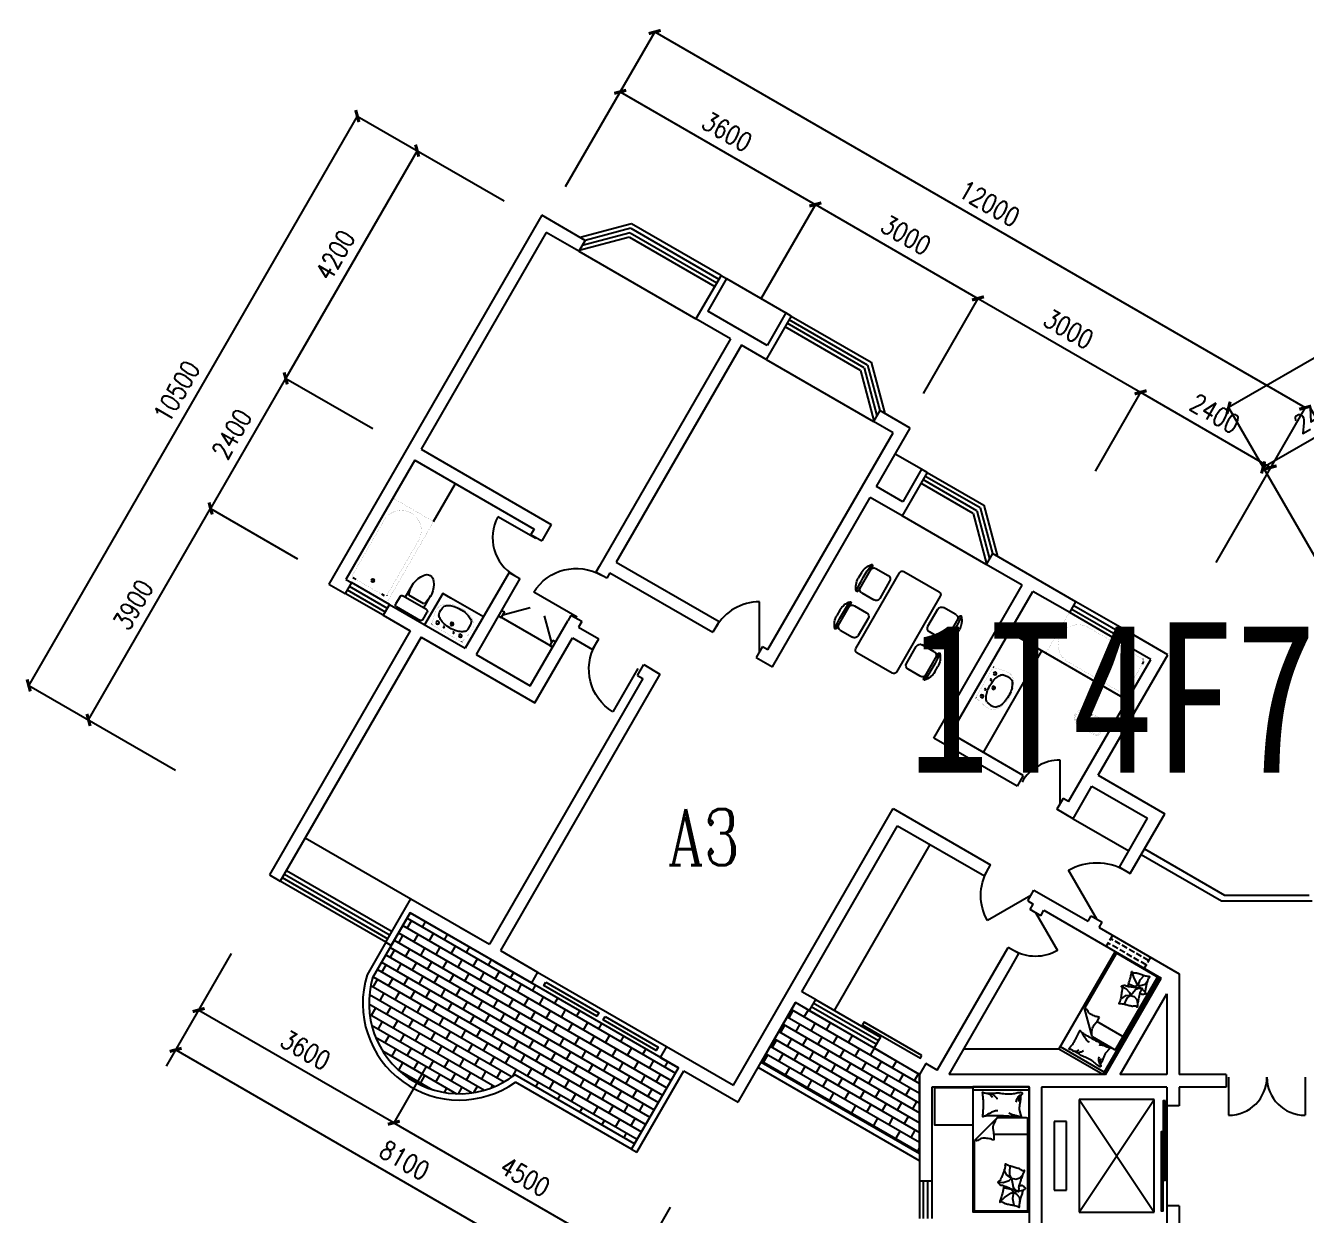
# Model space of a CAD drawing. Header units: millimetres. Extents: x 1129 to 40845, y 569 to 36641.
# Drawn here: x 1129 to 21592, y 17638 to 36641 of the extents above; entities that cross this region are included whole.
import ezdxf
from ezdxf.enums import TextEntityAlignment as Align

# ---------------------------------------------------------------- set-up
doc = ezdxf.new("R2010")
doc.units = ezdxf.units.MM
doc.linetypes.add('DASH', pattern=[0.35, 0.25, -0.1])
for name, color, linetype in [('JJ', 8, 'Continuous'), ('PUB_DIM', 3, 'Continuous'), ('PUB_TEXT', 7, 'Continuous'), ('PUB_WINDW', 7, 'Continuous'), ('STAIR', 2, 'Continuous'), ('TOILET', 7, 'Continuous'), ('WALL', 255, 'Continuous'), ('WINDOW', 2, 'Continuous'), ('WINDOW_TEXT', 7, 'Continuous')]:
    doc.layers.add(name, color=color, linetype=linetype)
doc.styles.add('-宋体', font='SimSun.ttf', dxfattribs={"width": 0.8})
doc.styles.add('_ROMANC', font='ROMANC.shx', dxfattribs={"width": 0.75})
doc.styles.add('DIM_FONT', font='SIMPLEX', dxfattribs={"width": 0.8})
doc.styles.add('SIMPLEX', font='SIMPLEX.SHX')
doc.styles.get("Standard").update_dxf_attribs({"font": 'arial.ttf'})
doc.dimstyles.new('AXIS', dxfattribs={"dimtxt": 300, "dimasz": 1, "dimexe": 250, "dimexo": 300, "dimgap": 0.09, "dimtad": 1, "dimdec": 0, "dimzin": 0, "dimdsep": 46, "dimtxsty": 'DIM_FONT', "dimblk": '_DIMX', "dimcen": 0.09, "dimse1": 1, "dimse2": 1, "dimclrt": 7, "dimadec": 0, "dimazin": 0, "dimtfac": 1, "dimtdec": 0, "dimtix": 1, "dimtmove": 2, "dimatfit": 3, "dimldrblk": '_DIMX', "dimfxl": 1, "dimtolj": 1, "dimtzin": 0, "dimarcsym": 0})

# ---------------------------------------------------------------- blocks, each defined once
blk = doc.blocks.new('_DBLK')
blk.add_line((-0.5, 0), (0, -0.866))
blk.add_arc((-0.5, 0), 1, 300, 0)
at = {"style": 'SIMPLEX', "flags": 9}
blk.add_attdef('A', text='', height=1, dxfattribs=at).set_placement((0, 1.5), align=Align.MIDDLE)
blk = doc.blocks.new('M_C55HKH')
for p, q in [((0, -52), (900, -52)), ((26, -509), (26, -1968)), ((503, -489), (46, -489)), ((503, -489), (872, -858)), ((46, -761), (564, -761)), ((872, -1968), (872, -858)), ((146, -1456), (100, -1409)), ((278, -1459), (305, -1407)), ((278, -1459), (357, -1410)), ((299, -1273), (295, -1270)), ((307, -1352), (299, -1273)), ((305, -1407), (307, -1352)), ((357, -1410), (393, -1337)), ((393, -1337), (392, -1318)), ((211, -1478), (146, -1456)), ((278, -1459), (211, -1478)), ((251, -1606), (219, -1643)), ((278, -1459), (251, -1606)), ((317, -1498), (278, -1459)), ((286, -1639), (333, -1628)), ((412, -1527), (317, -1498)), ((333, -1628), (405, -1618)), ((495, -1523), (412, -1527)), ((163, -1664), (89, -1649)), ((154, -1766), (147, -1841)), ((196, -1718), (154, -1766)), ((249, -1682), (175, -1667)), ((249, -1682), (196, -1718)), ((219, -1643), (211, -1652)), ((266, -1787), (243, -1892)), ((249, -1682), (286, -1639)), ((249, -1682), (266, -1787)), ((292, -1700), (249, -1682)), ((391, -1769), (292, -1700)), ((469, -1839), (391, -1769)), ((46, -1988), (852, -1988))]:
    blk.add_line(p, q)
blk.add_lwpolyline([(0, -2000), (0, 0), (900, 0), (900, -2000)], close=True)
for points in [[(135, -134, -0.263368), (107, -115, -0.494818), (116, -96, -0.049225), (134, -94, -0.036831), (158, -96, -0.031893), (196, -104, 0.035782), (230, -111, 0.032941), (319, -117, 0.026564), (430, -111, 0.017905), (468, -106, -0.033397), (488, -104, -0.03204), (525, -104, 0.018442), (590, -107, 0.010837), (654, -107, 0.014624), (702, -104, 0.111249), (725, -96, -0.153708), (742, -92, -0.076444), (749, -94, -0.215512), (751, -96, -0.585858), (748, -99, 0.363489), (744, -102, 0.191716), (743, -113, -0.129675), (745, -130, -0.01735), (742, -147, 0.019326), (740, -162, 0.018818), (733, -230, 0.021828), (732, -289, 0.006204), (734, -323, 0.001963), (740, -430, 0.028341), (744, -466, -0.117014), (744, -475, -0.36606), (742, -476, -0.03973), (728, -473, -0.048309), (715, -468, 0.062981), (704, -464, 0.04058), (681, -461, 0.014345), (614, -458, 0.005484), (488, -459, 0.007153), (392, -462, 0.008762), (350, -465, -0.008153), (304, -468, -0.06251), (247, -463, 0.078669), (201, -461, 0.047825), (179, -466, -0.034494), (148, -473, -0.023571), (123, -476, -0.510228), (122, -475), (129, -445), (150, -363, 0.073041), (152, -343, 0.023305), (146, -282, 0.018299), (142, -259, -0.01097), (135, -221, -0.042281), (132, -187, -0.027201), (135, -133)], [(133, -150, -0.05369), (148, -163, -0.070312), (156, -175, -0.015448), (159, -183, -0.013244), (163, -194, -0.082127), (166, -212, -0.064164), (163, -235)], [(135, -134, -0.077379), (170, -159, -0.077379), (195, -194, -0.047525), (205, -218, -0.047525), (210, -244)], [(609, -107, 0.027842), (585, -118, 0.048685), (573, -126, 0.023666), (545, -150, 0.031223), (526, -171, 0.046801), (521, -179, 0.023191), (513, -196)], [(691, -102, 0.088153), (656, -105, 0.088153), (625, -120, 0.077547), (604, -142, 0.077547), (590, -169)], [(695, -462, 0.016108), (656, -436, 0.024599), (629, -421, 0.009477), (580, -397, 0.015937), (550, -385, 0.072521), (534, -381, 0.033339), (498, -381)], [(225, -460, 0.009729), (253, -451, 0.009729), (280, -441, 0.007971), (301, -432, 0.007971), (323, -423)], [(503, -489, -0.085272), (566, -599, -0.124044), (575, -686), (562, -782), (563, -854)], [(563, -854, -0.027362), (602, -838, -0.040834), (629, -830, -0.038441), (717, -821, -0.076528), (761, -826, -0.103649), (788, -840, 0.093398), (818, -857, 0.072727), (841, -861, 0.052315), (872, -858)], [(400, -1581, 0.025626), (402, -1591, 0.0108), (426, -1697, 0.00456), (445, -1769, 0.01125), (454, -1797, 0.069394), (462, -1813, -0.079756), (468, -1827, -0.106399), (469, -1839, -0.328642), (466, -1842, -0.299547), (461, -1840, 0.189917), (454, -1835, 0.033518), (446, -1833, 0.075627), (442, -1833, 0.053489), (436, -1835, 0.017838), (418, -1843, 0.038394), (397, -1855, -0.059529), (384, -1862, -0.035943), (362, -1869, -0.011245), (291, -1884, -0.006203), (259, -1889, 0.010783), (241, -1893, 0.019485), (230, -1895, 0.005062), (188, -1908, 0.101392), (167, -1919, -0.223768), (156, -1922, -0.25558), (153, -1920, -0.081563), (150, -1907, -0.071805), (151, -1893, 0.069985), (152, -1879, 0.03546), (145, -1831, 0.029432), (130, -1774, 0.001554), (121, -1746, -0.00152), (112, -1718, -0.004735), (102, -1689, 0.00382), (91, -1653, 0.296001), (66, -1634, -0.649774), (61, -1616, -0.02319), (65, -1613, 0.0288), (68, -1610, 0.005727), (73, -1605, -0.004358), (80, -1599, -0.027528), (94, -1586, -0.046214), (104, -1580, -0.194121), (117, -1579, 0.133719), (137, -1580, 0.005779), (155, -1575, 0.008882)]]:
    blk.add_lwpolyline(points, format="xyb")
blk.add_lwpolyline([(345, -1251, 0.101392), (366, -1238, -0.223768), (377, -1234, -0.25558), (380, -1236, -0.081563), (384, -1249, -0.071805), (384, -1263, 0.069985), (384, -1277, 0.03546), (394, -1324, 0.029432), (414, -1380, 0.001554), (425, -1407, -0.00152), (437, -1434, -0.004735), (448, -1462, 0.00382), (462, -1497, 0.296001), (488, -1515, -0.649774), (495, -1532, -0.02319), (491, -1536, 0.0288), (488, -1539, 0.005727), (484, -1544, -0.004358), (478, -1551, -0.027528), (464, -1564, -0.046214), (455, -1571, -0.194121), (442, -1573, 0.133719), (422, -1574, 0.011505), (387, -1586, 0.008882), (343, -1604, 0.012426), (286, -1629, -0.033612), (264, -1637), (218, -1652), (182, -1663, 0.224341), (170, -1674, -0.722772), (163, -1673, -0.103513), (163, -1670, 0.053465), (163, -1664, 0.030109), (161, -1646, -0.031436), (159, -1628, -0.05324), (160, -1616, 0.05518), (161, -1604, 0.056271), (157, -1583, 0.0108), (124, -1480, 0.00456), (100, -1409, 0.01125), (89, -1381, 0.069394), (80, -1366, -0.079756), (73, -1353, -0.106399), (71, -1341, -0.328642), (74, -1338, -0.299547), (79, -1340, 0.189917), (86, -1344, 0.033518), (94, -1345, 0.075627), (98, -1345, 0.053489), (104, -1343, 0.017838), (122, -1333, 0.038394), (141, -1319, -0.059529), (154, -1311, -0.035943), (175, -1303, -0.011245), (245, -1283, -0.006203), (276, -1275, 0.010783), (295, -1270, 0.019485), (305, -1266, 0.005062)], format="xyb", close=True)
for centre, start, end in [((46, -509), 90, 180), ((46, -741), 180, 270), ((46, -1968), 180, 270), ((852, -1968), 270, 0)]:
    blk.add_arc(centre, 20, start, end)
at = {"style": 'DIM_FONT', "width": 0.8, "flags": 9}
for tag in ['XSIZE', 'YSIZE']:
    blk.add_attdef(tag, (0, 0), '', height=0.5, dxfattribs=at)
blk = doc.blocks.new('_GCBLK')
at = {"linetype": 'DASH'}
for p, q in [((-0.5, -0.5), (-0.5, 0.5)), ((0.5, -0.5), (0.5, 0.5)), ((-0.5, 0.2), (0.5, 0.2)), ((-0.5, -0.2), (0.5, -0.2))]:
    blk.add_line(p, q, dxfattribs=at)
at = {"style": 'SIMPLEX', "flags": 9}
blk.add_attdef('A', text='', height=1, dxfattribs=at).set_placement((0, 1.5), align=Align.MIDDLE)
blk = doc.blocks.new('_DIMX')
at = {"const_width": 50}
blk.add_lwpolyline([(-70, -70), (70, 70)], dxfattribs=at)
blk = doc.blocks.new('*D46')
at = {"color": 0, "linetype": 'ByBlock', "transparency": 16777216}
blk.add_line((1478432, 457318), (1482328, 455069), dxfattribs=at)
at = {"layer": 'DEFPOINTS', "color": 0, "linetype": 'ByBlock', "transparency": 16777216}
for p in [(1478432, 457318), (1482329, 455068), (1482329, 455068)]:
    blk.add_point(p, dxfattribs=at)
at = {"color": 0, "linetype": 'ByBlock', "transparency": 16777216}
for p, rotation in [((1478432, 457318), 149.999999999992), ((1482329, 455068), 329.9999999999919)]:
    blk.add_blockref('_DIMX', p, dxfattribs=dict(at, rotation=rotation))
at = {"color": 7, "linetype": 'ByBlock', "transparency": 16777216, "insert": (1480530, 456453), "char_height": 300, "attachment_point": 5, "rotation": 330, "style": 'DIM_FONT'}
blk.add_mtext('\\A1;4500', dxfattribs=at)
blk = doc.blocks.new('*D27')
at = {"color": 0, "linetype": 'ByBlock', "transparency": 16777216}
blk.add_line((1474947, 458482), (1481960, 454433), dxfattribs=at)
at = {"layer": 'DEFPOINTS', "color": 0, "linetype": 'ByBlock', "transparency": 16777216}
for p in [(1474947, 458482), (1481961, 454432), (1481961, 454432)]:
    blk.add_point(p, dxfattribs=at)
at = {"color": 0, "linetype": 'ByBlock', "transparency": 16777216}
for p, rotation in [((1474947, 458482), 149.9999999999965), ((1481961, 454432), 329.9999999999965)]:
    blk.add_blockref('_DIMX', p, dxfattribs=dict(at, rotation=rotation))
at = {"color": 7, "linetype": 'ByBlock', "transparency": 16777216, "insert": (1478604, 456717), "char_height": 300, "attachment_point": 5, "rotation": 330, "style": 'DIM_FONT'}
blk.add_mtext('\\A1;8100', dxfattribs=at)
blk = doc.blocks.new('*D26')
at = {"color": 0, "linetype": 'ByBlock', "transparency": 16777216}
blk.add_line((1475315, 459118), (1478431, 457319), dxfattribs=at)
at = {"layer": 'DEFPOINTS', "color": 0, "linetype": 'ByBlock', "transparency": 16777216}
for p in [(1475314, 459118), (1478432, 457318), (1478432, 457318)]:
    blk.add_point(p, dxfattribs=at)
at = {"color": 0, "linetype": 'ByBlock', "transparency": 16777216}
for p, rotation in [((1475314, 459118), 150.0000000000038), ((1478432, 457318), 330.0000000000038)]:
    blk.add_blockref('_DIMX', p, dxfattribs=dict(at, rotation=rotation))
at = {"color": 7, "linetype": 'ByBlock', "transparency": 16777216, "insert": (1477023, 458478), "char_height": 300, "attachment_point": 5, "rotation": 330, "style": 'DIM_FONT'}
blk.add_mtext('\\A1;3600', dxfattribs=at)
blk = doc.blocks.new('_LIFTD')
for points in [[(-0.548, -0.602), (-0.548, -0.774), (0.241, -0.774), (0.241, -0.602), (-0.548, -0.602)], [(-0.241, -0.784), (-0.241, -0.955), (0.548, -0.955), (0.548, -0.784), (-0.241, -0.784)]]:
    blk.add_lwpolyline(points)
blk = doc.blocks.new('_WBLK')
for p, q in [((-0.5, 0.5), (0.5, 0.5)), ((0.5, 0.167), (-0.5, 0.167)), ((0.5, -0.167), (-0.5, -0.167)), ((-0.5, -0.5), (0.5, -0.5))]:
    blk.add_line(p, q)
at = {"style": 'SIMPLEX', "flags": 9}
blk.add_attdef('A', text='', height=1, dxfattribs=at).set_placement((0, 1.5), align=Align.MIDDLE)
blk = doc.blocks.new('_DBLK1')
for p, q in [((-0.47, 0), (-0.47, -0.47)), ((0.47, 0), (0.47, -0.47))]:
    blk.add_line(p, q)
for centre, start, end in [((-0.47, 0), 270, 0), ((0.47, 0), 180, 270)]:
    blk.add_arc(centre, 0.47, start, end)
at = {"layer": 'WINDOW_TEXT', "style": 'SIMPLEX', "flags": 9}
blk.add_attdef('A', text='', height=1, dxfattribs=at).set_placement((0, 1.5), align=Align.MIDDLE)
blk = doc.blocks.new('*D17')
at = {"color": 0, "linetype": 'ByBlock', "transparency": 16777216}
blk.add_line((1502161, 474739), (1491770, 468740), dxfattribs=at)
at = {"layer": 'DEFPOINTS', "color": 0, "linetype": 'ByBlock', "transparency": 16777216}
for p in [(1502161, 474739), (1491769, 468739), (1491769, 468739)]:
    blk.add_point(p, dxfattribs=at)
at = {"color": 0, "linetype": 'ByBlock', "transparency": 16777216}
for p, rotation in [((1502161, 474739), 30.00000000000109), ((1491769, 468739), 210.0000000000011)]:
    blk.add_blockref('_DIMX', p, dxfattribs=dict(at, rotation=rotation))
at = {"color": 7, "linetype": 'ByBlock', "transparency": 16777216, "insert": (1496815, 471999), "char_height": 300, "attachment_point": 5, "rotation": 30, "style": 'DIM_FONT'}
blk.add_mtext('\\A1;12000', dxfattribs=at)
blk = doc.blocks.new('*D22')
at = {"color": 0, "linetype": 'ByBlock', "transparency": 16777216}
blk.add_line((1478804, 472843), (1476705, 469208), dxfattribs=at)
at = {"layer": 'DEFPOINTS', "color": 0, "linetype": 'ByBlock', "transparency": 16777216}
for p in [(1478805, 472844), (1476705, 469207), (1476705, 469207)]:
    blk.add_point(p, dxfattribs=at)
at = {"color": 0, "linetype": 'ByBlock', "transparency": 16777216}
for p, rotation in [((1478805, 472844), 60.00000000000107), ((1476705, 469207), 240.0000000000011)]:
    blk.add_blockref('_DIMX', p, dxfattribs=dict(at, rotation=rotation))
at = {"color": 7, "linetype": 'ByBlock', "transparency": 16777216, "insert": (1477495, 471176), "char_height": 300, "attachment_point": 5, "rotation": 60, "style": 'DIM_FONT'}
blk.add_mtext('\\A1;4200', dxfattribs=at)
blk = doc.blocks.new('*D21')
at = {"color": 0, "linetype": 'ByBlock', "transparency": 16777216}
blk.add_line((1477848, 473395), (1472599, 464304), dxfattribs=at)
at = {"layer": 'DEFPOINTS', "color": 0, "linetype": 'ByBlock', "transparency": 16777216}
for p in [(1477849, 473396), (1472599, 464303), (1472599, 464303)]:
    blk.add_point(p, dxfattribs=at)
at = {"color": 0, "linetype": 'ByBlock', "transparency": 16777216}
for p, rotation in [((1477849, 473396), 59.99999999999931), ((1472599, 464303), 239.9999999999993)]:
    blk.add_blockref('_DIMX', p, dxfattribs=dict(at, rotation=rotation))
at = {"color": 7, "linetype": 'ByBlock', "transparency": 16777216, "insert": (1474964, 468999), "char_height": 300, "attachment_point": 5, "rotation": 60, "style": 'DIM_FONT'}
blk.add_mtext('\\A1;10500', dxfattribs=at)
blk = doc.blocks.new('*D20')
at = {"color": 0, "linetype": 'ByBlock', "transparency": 16777216}
blk.add_line((1482601, 474739), (1492992, 468740), dxfattribs=at)
at = {"layer": 'DEFPOINTS', "color": 0, "linetype": 'ByBlock', "transparency": 16777216}
for p in [(1482601, 474739), (1492993, 468739), (1492993, 468739)]:
    blk.add_point(p, dxfattribs=at)
at = {"color": 0, "linetype": 'ByBlock', "transparency": 16777216}
for p, rotation in [((1482601, 474739), 149.9999999999989), ((1492993, 468739), 329.9999999999989)]:
    blk.add_blockref('_DIMX', p, dxfattribs=dict(at, rotation=rotation))
at = {"color": 7, "linetype": 'ByBlock', "transparency": 16777216, "insert": (1487947, 471999), "char_height": 300, "attachment_point": 5, "rotation": 330, "style": 'DIM_FONT'}
blk.add_mtext('\\A1;12000', dxfattribs=at)
blk = doc.blocks.new('*D19')
at = {"color": 0, "linetype": 'ByBlock', "transparency": 16777216}
blk.add_line((1487766, 470483), (1490362, 468985), dxfattribs=at)
at = {"layer": 'DEFPOINTS', "color": 0, "linetype": 'ByBlock', "transparency": 16777216}
for p in [(1487765, 470484), (1490363, 468984), (1490363, 468984)]:
    blk.add_point(p, dxfattribs=at)
at = {"color": 0, "linetype": 'ByBlock', "transparency": 16777216}
for p, rotation in [((1487765, 470484), 150.0000000000068), ((1490363, 468984), 330.0000000000068)]:
    blk.add_blockref('_DIMX', p, dxfattribs=dict(at, rotation=rotation))
at = {"color": 7, "linetype": 'ByBlock', "transparency": 16777216, "insert": (1489214, 469994), "char_height": 300, "attachment_point": 5, "rotation": 330, "style": 'DIM_FONT'}
blk.add_mtext('\\A1;3000', dxfattribs=at)
blk = doc.blocks.new('*D18')
at = {"color": 0, "linetype": 'ByBlock', "transparency": 16777216}
blk.add_line((1476704, 469206), (1475505, 467129), dxfattribs=at)
at = {"layer": 'DEFPOINTS', "color": 0, "linetype": 'ByBlock', "transparency": 16777216}
for p in [(1476705, 469207), (1475505, 467129), (1475505, 467129)]:
    blk.add_point(p, dxfattribs=at)
at = {"color": 0, "linetype": 'ByBlock', "transparency": 16777216}
for p, rotation in [((1476705, 469207), 59.99999999999875), ((1475505, 467129), 239.9999999999987)]:
    blk.add_blockref('_DIMX', p, dxfattribs=dict(at, rotation=rotation))
at = {"color": 7, "linetype": 'ByBlock', "transparency": 16777216, "insert": (1475845, 468318), "char_height": 300, "attachment_point": 5, "rotation": 60, "style": 'DIM_FONT'}
blk.add_mtext('\\A1;2400', dxfattribs=at)
blk = doc.blocks.new('M_E4')
for p, q in [((670, -80), (670, -137)), ((670, -86), (670, -97)), ((670, -663), (670, -614))]:
    blk.add_line(p, q)
at = {"const_width": 1.5}
for points in [[(-750, -750), (-750, 0)], [(-750, 0), (750, 0)], [(750, 0), (750, -750)], [(608, -56), (640, -56)], [(670, -90), (670, -656)], [(750, -750), (-750, -750)], [(670, -663), (670, -655)]]:
    blk.add_lwpolyline(points, dxfattribs=at)
for points in [[(-399, -56, 0.930688), (-388, -693, 0.930688)], [(670, -86, 0.414214), (640, -56, 0.414214)], [(670, -90, 0.041784), (670, -85, 0.412615)], [(640, -693, 0.414214), (670, -663, 0.414214)]]:
    blk.add_lwpolyline(points, format="xyb", dxfattribs=at)
at = {"const_width": 1.5, "flags": 128}
for points in [[(-399, -56), (608, -56)], [(-399, -694), (645, -692)]]:
    blk.add_lwpolyline(points, dxfattribs=at)
for radius in [25, 23]:
    blk.add_circle((550, -381), radius)
blk.add_arc((640, -663), 30, 270, 280.176)
at = {"width": 0.8, "flags": 9}
for tag in ['XSIZE', 'YSIZE']:
    blk.add_attdef(tag, (0, 0), '', height=0.5, dxfattribs=at)
blk = doc.blocks.new('M_E11')
for p, q in [((-280, -10), (-280, 0)), ((280, 0), (280, -10)), ((-251, -189), (-251, -186)), ((-248, -183), (-250, -185))]:
    blk.add_line(p, q)
at = {"const_width": 1.5}
for points in [[(-280, 0), (280, 0)], [(-326, -200), (-280, -5)], [(326, -204), (280, -5)]]:
    blk.add_lwpolyline(points, dxfattribs=at)
for points in [[(-326, -200, 0.008223), (-326, -204, 0.149285)], [(-326, -266, 0.149285), (-304, -337, 0.107079), (-231, -408, 0.075625), (-131, -450, 0.062436), (-1, -467, 0.062436), (130, -452, 0.075625), (230, -410, 0.107079), (304, -339, 0.149285), (326, -268, 0.005205), (326, -266, 0.086596)]]:
    blk.add_lwpolyline(points, format="xyb", dxfattribs=at)
at = {"const_width": 1.5, "flags": 128}
for points in [[(-326, -204), (-326, -268)], [(326, -204), (326, -268)]]:
    blk.add_lwpolyline(points, dxfattribs=at)
at = {"flags": 128}
for points in [[(-253, -188, 0.172546), (-250, -358, 0.726395)], [(253, -188, -0.172546), (250, -358, -0.726395)]]:
    blk.add_lwpolyline(points, format="xyb", dxfattribs=at)
for points in [[(253, -188, 0.098208), (193, -141, 0.066287), (110, -111, 0.052428), (0, -100, 0.052428), (-110, -111, 0.066287), (-193, -141, 0.093876), (-251, -186, 0.171377)], [(-250, -358, 0.091341), (-193, -401, 0.066287), (-110, -431, 0.052428), (0, -442, 0.052428), (110, -431, 0.066287), (193, -401, 0.091756), (250, -358, 0.171377)]]:
    blk.add_lwpolyline(points, format="xyb")
for centre, radius in [((-210, -75), 24), ((-210, -75), 24), ((-210, -75), 24), ((-90, -65), 10), ((0, -170), 25), ((0, -170), 15), ((90, -65), 10), ((210, -75), 24)]:
    blk.add_circle(centre, radius)
blk.add_arc((-250, -186), 1, 131.3224, 180)
at = {"width": 0.8, "flags": 9}
for tag in ['XSIZE', 'YSIZE']:
    blk.add_attdef(tag, (0, 0), '', height=0.5, dxfattribs=at)
blk = doc.blocks.new('M_E24TTP')
at = {"layer": 'TOILET', "color": 7}
for p, q in [((-170, 200), (-170, 430)), ((170, 200), (170, 430)), ((-140, 260), (140, 260)), ((-250, 30), (-250, 170)), ((-220, 200), (220, 200)), ((220, 0), (-220, 0)), ((250, 170), (250, 30))]:
    blk.add_line(p, q, dxfattribs=at)
for centre, radius, start, end in [((227, 413), 398, 143.3619, 202.5495), ((0, 590), 110, 33.4509, 146.5491), ((-227, 413), 398, 337.4505, 36.6381), ((-220, 170), 30, 90, 180), ((-220, 30), 30, 180, 270), ((220, 170), 30, 0, 90), ((220, 30), 30, 270, 0)]:
    blk.add_arc(centre, radius, start, end, dxfattribs=at)
at = {"style": 'DIM_FONT', "width": 0.8, "flags": 9}
for tag in ['XSIZE', 'YSIZE']:
    blk.add_attdef(tag, (0, 0), '', height=0.5, dxfattribs=at)
blk = doc.blocks.new('*D28')
at = {"color": 0, "linetype": 'ByBlock', "transparency": 16777216}
blk.add_line((1473555, 463752), (1475504, 467128), dxfattribs=at)
at = {"layer": 'DEFPOINTS', "color": 0, "linetype": 'ByBlock', "transparency": 16777216}
for p in [(1475505, 467129), (1475505, 467129), (1473555, 463751)]:
    blk.add_point(p, dxfattribs=at)
at = {"color": 0, "linetype": 'ByBlock', "transparency": 16777216}
for p, rotation in [((1475505, 467129), 60.00000000000679), ((1473555, 463751), 240.0000000000068)]:
    blk.add_blockref('_DIMX', p, dxfattribs=dict(at, rotation=rotation))
at = {"color": 7, "linetype": 'ByBlock', "transparency": 16777216, "insert": (1474270, 465590), "char_height": 300, "attachment_point": 5, "rotation": 60, "style": 'DIM_FONT'}
blk.add_mtext('\\A1;3900', dxfattribs=at)
blk = doc.blocks.new('M_C25MYD')
for p, q in [((-569, 821), (-109, 821)), ((-389, 921), (-290, 921)), ((117, 821), (577, 821)), ((298, 921), (397, 921)), ((-564, 754), (-564, 529)), ((-114, 754), (-114, 529)), ((122, 754), (122, 529)), ((572, 754), (572, 529)), ((-497, 461), (-182, 461)), ((190, 461), (505, 461)), ((-746, 342), (-746, -308)), ((704, 392), (-696, 392)), ((754, -308), (754, 342)), ((-696, -358), (704, -358)), ((-564, -720), (-564, -495)), ((-182, -427), (-497, -427)), ((-114, -720), (-114, -495)), ((122, -720), (122, -495)), ((505, -427), (190, -427)), ((572, -720), (572, -495)), ((-109, -787), (-569, -787)), ((577, -787), (117, -787)), ((-290, -887), (-389, -887)), ((397, -887), (298, -887))]:
    blk.add_line(p, q)
for centre, radius, start, end in [((-579, 837), 10, 130.7265, 202.67), ((-569, 841), 20, 202.67, 270), ((-379, 606), 316, 91.7651, 130.7265), ((-339, -1857), 2713, 84.8023, 95.1977), ((-497, 754), 67.5, 90, 180), ((-300, 606), 316, 49.2735, 88.2349), ((-182, 754), 67.5, 0, 90), ((-109, 841), 20, 270, 337.33), ((-100, 837), 10, 337.33, 49.2735), ((108, 837), 10, 130.7265, 202.67), ((117, 841), 20, 202.67, 270), ((307, 606), 316, 91.7651, 130.7265), ((347, -1857), 2713, 84.8023, 95.1977), ((190, 754), 67.5, 90, 180), ((387, 606), 316, 49.2735, 88.2349), ((505, 754), 67.5, 0, 90), ((577, 841), 20, 270, 337.33), ((587, 837), 10, 337.33, 49.2735), ((-497, 529), 67.5, 180, 270), ((-182, 529), 67.5, 270, 0), ((190, 529), 67.5, 180, 270), ((505, 529), 67.5, 270, 0), ((-696, 342), 50, 90, 180), ((704, 342), 50, 0, 90), ((-696, -308), 50, 180, 270), ((704, -308), 50, 270, 0), ((-497, -495), 67.5, 90, 180), ((-182, -495), 67.5, 0, 90), ((190, -495), 67.5, 90, 180), ((505, -495), 67.5, 0, 90), ((-579, -803), 10, 157.33, 229.2735), ((-569, -807), 20, 90, 157.33), ((-379, -572), 316, 229.2735, 268.2349), ((-339, 1890), 2713, 264.8023, 275.1977), ((-497, -720), 67.5, 180, 270), ((-300, -572), 316, 271.7651, 310.7265), ((-182, -720), 67.5, 270, 0), ((-109, -807), 20, 22.67, 90), ((-100, -803), 10, 310.7265, 22.67), ((108, -803), 10, 157.33, 229.2735), ((117, -807), 20, 90, 157.33), ((307, -572), 316, 229.2735, 268.2349), ((347, 1890), 2713, 264.8023, 275.1977), ((190, -720), 67.5, 180, 270), ((387, -572), 316, 271.7651, 310.7265), ((505, -720), 67.5, 270, 0), ((577, -807), 20, 22.67, 90), ((587, -803), 10, 310.7265, 22.67)]:
    blk.add_arc(centre, radius, start, end)
at = {"width": 0.8, "flags": 9}
for tag in ['XSIZE', 'YSIZE']:
    blk.add_attdef(tag, (0, 0), '', height=0.5, dxfattribs=at)
blk = doc.blocks.new('M_A7VJZ')
for p, q in [((-0.5, 0), (-0.146, -0.354)), ((0.5, 0), (0.146, -0.354))]:
    blk.add_line(p, q)
blk = doc.blocks.new('M_E2')
blk.add_line((-306, -118), (-266, -118))
at = {"const_width": 1.5}
for points in [[(-366, 138, 0.97895), (-366, -138, 0.97895)], [(-366, 118, 0.97895), (-366, -118, 0.97895)], [(-306, 118, 0.414214), (-316, 108, 0.414214)], [(0, 88, 0.462192), (-59, 137, 0.462192)], [(-20, 88, 0.414214), (-50, 118, 0.414214)], [(-316, -108, 0.414214), (-306, -118, 0.414214)], [(-59, -137, 0.462192), (0, -88, 0.462192)], [(-50, -118, 0.414214), (-20, -88, 0.414214)]]:
    blk.add_lwpolyline(points, format="xyb", dxfattribs=at)
for points in [[(-366, 137), (-59, 137)], [(-316, 118), (-366, 118)], [(-340, 118), (-266, 118)], [(-316, 108), (-316, -108)], [(-50, 118), (-267, 118)], [(-20, -88), (-20, 88)], [(0, 88), (0, -88)], [(-381, -137), (-59, -137)], [(-316, -118), (-366, -118)], [(-340, -118), (-266, -118)], [(-266, -118), (-50, -118)]]:
    blk.add_lwpolyline(points, dxfattribs=at)
at = {"width": 0.8, "flags": 9}
for tag in ['XSIZE', 'YSIZE']:
    blk.add_attdef(tag, (0, 0), '', height=0.5, dxfattribs=at)
blk = doc.blocks.new('M_A2ZXL')
blk.add_line((-0.472, 0), (-0.472, -1))
blk.add_arc((-0.5, 0), 1, 271.6231, 0)
blk = doc.blocks.new('*D51')
at = {"color": 0, "linetype": 'ByBlock', "transparency": 16777216}
blk.add_line((1490363, 468984), (1492440, 467784), dxfattribs=at)
at = {"layer": 'DEFPOINTS', "color": 0, "linetype": 'ByBlock', "transparency": 16777216}
for p in [(1490363, 468984), (1492441, 467784), (1492441, 467784)]:
    blk.add_point(p, dxfattribs=at)
at = {"color": 0, "linetype": 'ByBlock', "transparency": 16777216}
for p, rotation in [((1490363, 468984), 149.9999999999968), ((1492441, 467784), 329.9999999999968)]:
    blk.add_blockref('_DIMX', p, dxfattribs=dict(at, rotation=rotation))
at = {"color": 7, "linetype": 'ByBlock', "transparency": 16777216, "insert": (1491552, 468644), "char_height": 300, "attachment_point": 5, "rotation": 330, "style": 'DIM_FONT'}
blk.add_mtext('\\A1;2400', dxfattribs=at)
blk = doc.blocks.new('*D50')
at = {"color": 0, "linetype": 'ByBlock', "transparency": 16777216}
blk.add_line((1494399, 468984), (1492321, 467784), dxfattribs=at)
at = {"layer": 'DEFPOINTS', "color": 0, "linetype": 'ByBlock', "transparency": 16777216}
for p in [(1494399, 468984), (1492321, 467784), (1492321, 467784)]:
    blk.add_point(p, dxfattribs=at)
at = {"color": 0, "linetype": 'ByBlock', "transparency": 16777216}
for p, rotation in [((1494399, 468984), 30.00000000000325), ((1492321, 467784), 210.0000000000032)]:
    blk.add_blockref('_DIMX', p, dxfattribs=dict(at, rotation=rotation))
at = {"color": 7, "linetype": 'ByBlock', "transparency": 16777216, "insert": (1493210, 468644), "char_height": 300, "attachment_point": 5, "rotation": 30, "style": 'DIM_FONT'}
blk.add_mtext('\\A1;2400', dxfattribs=at)
blk = doc.blocks.new('*D53')
at = {"color": 0, "linetype": 'ByBlock', "transparency": 16777216}
blk.add_line((1482050, 473783), (1485166, 471984), dxfattribs=at)
at = {"layer": 'DEFPOINTS', "color": 0, "linetype": 'ByBlock', "transparency": 16777216}
for p in [(1482049, 473784), (1485167, 471984), (1485167, 471984)]:
    blk.add_point(p, dxfattribs=at)
at = {"color": 0, "linetype": 'ByBlock', "transparency": 16777216}
for p, rotation in [((1482049, 473784), 150.0000000000001), ((1485167, 471984), 330.0000000000001)]:
    blk.add_blockref('_DIMX', p, dxfattribs=dict(at, rotation=rotation))
at = {"color": 7, "linetype": 'ByBlock', "transparency": 16777216, "insert": (1483758, 473144), "char_height": 300, "attachment_point": 5, "rotation": 330, "style": 'DIM_FONT'}
blk.add_mtext('\\A1;3600', dxfattribs=at)
blk = doc.blocks.new('*D52')
at = {"color": 0, "linetype": 'ByBlock', "transparency": 16777216}
blk.add_line((1485168, 471983), (1487764, 470484), dxfattribs=at)
at = {"layer": 'DEFPOINTS', "color": 0, "linetype": 'ByBlock', "transparency": 16777216}
for p in [(1485167, 471984), (1487765, 470484), (1487765, 470484)]:
    blk.add_point(p, dxfattribs=at)
at = {"color": 0, "linetype": 'ByBlock', "transparency": 16777216}
for p, rotation in [((1485167, 471984), 149.9999999999922), ((1487765, 470484), 329.9999999999922)]:
    blk.add_blockref('_DIMX', p, dxfattribs=dict(at, rotation=rotation))
at = {"color": 7, "linetype": 'ByBlock', "transparency": 16777216, "insert": (1486616, 471494), "char_height": 300, "attachment_point": 5, "rotation": 330, "style": 'DIM_FONT'}
blk.add_mtext('\\A1;3000', dxfattribs=at)
blk = doc.blocks.new('1T4F72')
h = blk.add_hatch()
h.set_pattern_fill('AR-BRSTD', color=8, scale=2, angle=30, style=0)
h.set_pattern_definition([(150, (1070902.34, -1184649.88), (67.7418, 117.332239), []), (60, (1070902.34, -1184649.88), (243.718162, 15.73224), [135.4836, -135.4836])])
edge = h.paths.add_edge_path()
edge.add_line((1150.4, -14405.1), (1850.4, -13192.7))
edge.add_line((1850.4, -13192.7), (-2436.3, -10717.8))
edge.add_line((-2436.3, -10717.8), (-3034.5, -11753.9))
edge.add_arc((-1647.5, -12161), 1445.5, 163.64199, 307.87309)
edge.add_line((-760.1, -13302.1), (1150.4, -14405.1))
at = {"layer": 'PUB_DIM'}
h = blk.add_hatch(dxfattribs=at)
h.set_pattern_fill('AR-BRSTD', color=8, scale=2, angle=-30, style=0)
h.set_pattern_definition([(330, (-1498930.02, -470603.51), (67.7418, 117.332239), []), (60, (-1498930.02, -470603.51), (-108.234562, 218.93224), [135.4836, -135.4836])])
h.paths.add_polyline_path([(5702, -14528.6), (5702, -14562.9), (5702, -13298.8), (3722.6, -12149.9), (3172.6, -13102.5), (5702, -14562.9)])
at = {"color": 8}
for p, q in [((1472, 3352), (11864.3, -2648)), ((8158.3, -9213.5), (9047.5, -9726.9)), ((10527.5, -10523.6), (11977.5, -10523.6)), ((10577.5, -10437), (11927.5, -10437)), ((-2824.6, -11186.4), (-3124.5, -11705.9)), ((-2736.3, -11237.4), (-3034.5, -11753.9)), ((4978.3, -12874.9), (5702, -13298.8)), ((1150.4, -14405.1), (-760.1, -13302.1)), ((1100.4, -14491.7), (-753.2, -13421.5))]:
    blk.add_line(p, q, dxfattribs=at)
blk.add_lwpolyline([(1150.4, -14405.1), (1850.4, -13192.7), (-2436.3, -10717.8), (-3034.5, -11753.9)], dxfattribs=at)
for points in [[(5702, -14528.6), (5702, -14562.9), (5702, -13298.8), (3722.6, -12149.9), (3172.6, -13102.5), (5702, -14562.9)], [(5740.8, -12996), (4817.2, -12462.8), (4793, -12504.8), (5716.5, -13037.9)], [(6552.5, -14110.8), (5948.6, -14110.8), (5948.6, -13508), (6552.5, -13508)]]:
    blk.add_lwpolyline(points, close=True, dxfattribs=at)
for radius, start, end in [(1545.5, 162.87155, 305.35519), (1445.5, 163.64199, 307.87309)]:
    blk.add_arc((-1647.5, -12161), radius, start, end, dxfattribs=at)
at = {"layer": 'JJ', "color": 8}
for p, q in [((-2061.3, -4467.9), (-1711.3, -3861.7)), ((-1266.1, -5990.5), (-1785.7, -5690.5)), ((9021.3, -7318.8), (7139.2, -6232.2)), ((6722.6, -8153.7), (7658.8, -6532.2)), ((4345.3, -12277.9), (5872.6, -9626)), ((7930.4, -12896.7), (6409.1, -12896.7))]:
    blk.add_line(p, q, dxfattribs=at)
blk.add_lwpolyline([(-1785.7, -5690.5), (-1915, -5615.8), (-2204.5, -6117.3)], dxfattribs=at)
at = {"layer": 'PUB_DIM'}
for p, q in [((1472, 3352), (43.2, 877.2)), ((-3279.6, 2008.9), (-933.4, 654.4)), ((4038.2, 596.8), (3160.9, -922.8)), ((6636.3, -903.2), (5759, -2422.8)), ((-4423.7, -2180.2), (-3033.4, -2982.9)), ((9234.1, -2403.1), (8506.8, -3662.8)), ((11864.3, -2648), (10435.5, -5122.8)), ((10640.6, -2648), (12069.4, -5122.8)), ((-5623.7, -4258.7), (-4233.4, -5061.4)), ((-156.9, -6473.7), (-977.2, -6000.1)), ((-8529.6, -7084.3), (-6183.4, -8438.9)), ((-4111.8, -9519.5), (-2422.9, -10494.5)), ((-5295, -11368.9), (-6331.3, -13163.8)), ((-398.7, -11663.2), (1659.9, -12851.7)), ((-2177.3, -13168.9), (-2697, -14068.9)), ((5702, -14678.3), (3122.6, -13189.1)), ((5702, -14562.9), (3172.6, -13102.5)), ((1719.8, -15418.9), (683.5, -17213.8))]:
    blk.add_line(p, q, dxfattribs=at)
for points in [[(-267.7, -11825.8), (579.1, -12314.7), (547.9, -12368.8), (-298.9, -11879.9)], [(679.7, -12372.8), (1526.5, -12861.7), (1495.3, -12915.8), (648.5, -12426.9)]]:
    blk.add_lwpolyline(points, close=True, dxfattribs=at)
at = {"layer": 'STAIR', "color": 8}
for p, q in [((8252.5, -13698.8), (8252.5, -15498.8)), ((9452.5, -13698.8), (8252.5, -13698.8)), ((8252.5, -13698.8), (9452.5, -15498.8)), ((8252.5, -15498.8), (9452.5, -13698.8)), ((9452.5, -15498.8), (9452.5, -13698.8)), ((9652.5, -13798.8), (9652.5, -15398.8)), ((7852.5, -14048.8), (7852.5, -15148.8)), ((8052.5, -14048.8), (7852.5, -14048.8)), ((8052.5, -15148.8), (8052.5, -14048.8)), ((7852.5, -15148.8), (8052.5, -15148.8)), ((8252.5, -15498.8), (9452.5, -15498.8))]:
    blk.add_line(p, q, dxfattribs=at)
at = {"layer": 'WALL'}
for p, q in [((-334, 423.8), (-3734, -5465.2)), ((360.8, 22.6), (-334, 423.8)), ((-260.8, 150.6), (-2260.8, -3313.5)), ((260.8, -150.6), (-260.8, 150.6)), ((360.8, 22.6), (260.8, -150.6)), ((2531.5, -537.8), (2131.5, -1230.6)), ((2618.1, -587.8), (2318.1, -1107.4)), ((2531.5, -537.8), (2618.1, -587.8)), ((3267, -1655.3), (2318.1, -1107.4)), ((3653.6, -1185.6), (3253.6, -1878.5)), ((3567, -1135.6), (3267, -1655.3)), ((3653.6, -1185.6), (3567, -1135.6)), ((2683.7, -1549.4), (2131.5, -1230.6)), ((2683.7, -1549.4), (583.7, -5186.7)), ((2856.9, -1649.4), (856.9, -5113.5)), ((3253.6, -1878.5), (2856.9, -1649.4)), ((5068.8, -2695.5), (4968.8, -2868.7)), ((5554.9, -2976.2), (5068.8, -2695.5)), ((3281.7, -6513.5), (5281.7, -3049.4)), ((5281.7, -3049.4), (4968.8, -2868.7)), ((5016.1, -3909.5), (5554.9, -2976.2)), ((-2260.8, -3313.5), (-182.4, -4513.5)), ((-2360.8, -3486.7), (-3460.8, -5392)), ((-2360.8, -3486.7), (-455.6, -4586.7)), ((5823.1, -3682.5), (5423.1, -4375.3)), ((5736.5, -3632.5), (5436.5, -4152.1)), ((5823.1, -3682.5), (5736.5, -3632.5)), ((3354.9, -6786.7), (4916.1, -4082.7)), ((5423.1, -4375.3), (4916.1, -4082.7)), ((5436.5, -4152.1), (5016.1, -3909.5)), ((-455.6, -4586.7), (-505.6, -4673.3)), ((-505.6, -4673.3), (-332.4, -4773.3)), ((-182.4, -4513.5), (-332.4, -4773.3)), ((856.9, -5113.5), (2502.3, -6063.5)), ((6868.3, -4978.8), (6768.3, -5152)), ((8202.1, -5748.9), (6868.3, -4978.8)), ((-855.6, -5279.5), (-1555.6, -6492)), ((-855.6, -5279.5), (-682.4, -5379.5)), ((583.7, -5186.7), (533.7, -5273.3)), ((706.9, -5373.3), (533.7, -5273.3)), ((756.9, -5286.7), (706.9, -5373.3)), ((756.9, -5286.7), (2402.3, -6236.7)), ((7341, -5482.7), (6768.3, -5152)), ((-3734, -5465.2), (-3474.2, -5615.2)), ((-3460.8, -5392), (-3374.2, -5442)), ((-682.4, -5379.5), (-1382.4, -6592)), ((5929.8, -7926.9), (7341, -5482.7)), ((6203, -7853.7), (7514.2, -5582.7)), ((8102.1, -5922.1), (7514.2, -5582.7)), ((-2768, -5792), (-1555.6, -6492)), ((8102.1, -5922.1), (8202.1, -5748.9)), ((-2868, -5965.2), (-2435, -6215.2)), ((-516.3, -7092), (83.7, -6052.7)), ((133.7, -5966.1), (83.7, -6052.7)), ((306.9, -6066.1), (133.7, -5966.1)), ((306.9, -6066.1), (256.9, -6152.7)), ((2502.3, -6063.5), (2402.3, -6236.7)), ((-2435, -6215.2), (-4685, -10112.3)), ((-2261.8, -6315.2), (-4511.8, -10212.3)), ((-2261.8, -6315.2), (-443.1, -7365.2)), ((-443.1, -7365.2), (156.9, -6326)), ((156.9, -6326), (478.6, -6511.7)), ((256.9, -6152.7), (578.6, -6338.5)), ((478.6, -6511.7), (578.6, -6338.5)), ((8881.6, -6372.1), (8981.6, -6198.9)), ((9669.5, -6596.1), (8981.6, -6198.9)), ((3195.1, -6463.5), (3095.1, -6636.7)), ((3195.1, -6463.5), (3281.7, -6513.5)), ((9396.3, -6669.3), (8881.6, -6372.1)), ((-1382.4, -6592), (-516.3, -7092)), ((3095.1, -6636.7), (3354.9, -6786.7)), ((8085.1, -8940.3), (9396.3, -6669.3)), ((8558.3, -8520.7), (9669.5, -6596.1)), ((1555.9, -6902.7), (-994.1, -11319.5)), ((1196.1, -6926), (1296.1, -6752.7)), ((1196.1, -6926), (1282.7, -6976)), ((1296.1, -6752.7), (1555.9, -6902.7)), ((1282.7, -6976), (-1167.3, -11219.5)), ((7260.8, -8695.3), (5929.8, -7926.9)), ((7360.8, -8522.1), (6203, -7853.7)), ((7360.8, -8522.1), (7260.8, -8695.3)), ((8558.3, -8520.7), (9620.7, -9134.1)), ((8158.3, -9213.5), (8458.3, -8693.9)), ((8458.3, -8693.9), (9347.5, -9207.3)), ((7998.5, -8890.3), (7898.5, -9063.5)), ((8085.1, -8940.3), (7998.5, -8890.3)), ((2729.8, -13469.5), (5279.8, -9052.7)), ((5279.8, -9052.7), (6838.7, -9952.7)), ((8158.3, -9213.5), (7898.5, -9063.5)), ((8897.5, -9986.7), (9347.5, -9207.3)), ((9295.7, -9697), (9620.7, -9134.1)), ((3822.6, -11976.7), (5353, -9326)), ((5353, -9326), (6738.7, -10126)), ((9070.7, -10086.7), (9295.7, -9697)), ((6738.7, -10126), (6838.7, -9952.7)), ((8897.5, -9986.7), (9070.7, -10086.7)), ((-4685, -10112.3), (-4511.8, -10212.3)), ((7431.5, -10526), (7531.5, -10352.7)), ((7531.5, -10352.7), (8397.5, -10852.7)), ((-2822.9, -11187.4), (-2422.9, -10494.5)), ((-2422.9, -10494.5), (-1167.3, -11219.5)), ((7431.5, -10526), (7518.1, -10576)), ((7468.1, -10662.6), (7518.1, -10576)), ((-2736.3, -11237.4), (-2436.3, -10717.8)), ((-2436.3, -10717.8), (-1180.7, -11442.7)), ((-498.7, -11836.4), (-2436.3, -10717.8)), ((7641.3, -10762.6), (7468.1, -10662.6)), ((7641.3, -10762.6), (7691.3, -10676)), ((7691.3, -10676), (9565.9, -11758.2)), ((8397.5, -10852.7), (8447.5, -10766.1)), ((8447.5, -10766.1), (8620.7, -10866.1)), ((-1643.5, -10944.5), (-1167.3, -11219.5)), ((8570.7, -10952.7), (8620.7, -10866.1)), ((8570.7, -10952.7), (9852.5, -11692.8)), ((-2822.9, -11187.4), (-2736.3, -11237.4)), ((-994.1, -11319.5), (-398.7, -11663.2)), ((5984.4, -13232.4), (7118.1, -11268.8)), ((7291.3, -11368.8), (7118.1, -11268.8)), ((7152.5, -11609.2), (7291.3, -11368.8)), ((-894.2, -11608.1), (-1094.4, -11492.5)), ((-1094.4, -11492.5), (-894.2, -11608.1)), ((-894.2, -11608.1), (-498.7, -11836.4)), ((-398.7, -11663.2), (-498.7, -11836.4)), ((6177, -13298.8), (7152.5, -11609.2)), ((8676.5, -13298.8), (9565.9, -11758.2)), ((9852.5, -11692.8), (9852.5, -13298.8)), ((4039.1, -12101.7), (3822.6, -11976.7)), ((8907.4, -13298.8), (9652.5, -12008.2)), ((9652.5, -12008.2), (9652.5, -13298.8)), ((2803, -13742.7), (3722.6, -12149.9)), ((3939.1, -12274.9), (3722.6, -12149.9)), ((4039.1, -12101.7), (3939.1, -12274.9)), ((1659.9, -12851.7), (1559.9, -13025)), ((1659.9, -12851.7), (2729.8, -13469.5)), ((5078.3, -12701.7), (4978.3, -12874.9)), ((1559.9, -13025), (1850.4, -13192.7)), ((1100.4, -14491.7), (1850.4, -13192.7)), ((1187, -14541.7), (1937, -13242.7)), ((1937, -13242.7), (2803, -13742.7)), ((5802, -13125.6), (5702, -13298.8)), ((5702, -13298.8), (5702, -13598.8)), ((5984.4, -13232.4), (5802, -13125.6)), ((7152.5, -13298.8), (6177, -13298.8)), ((8676.5, -13298.8), (7152.5, -13298.8)), ((9652.5, -13298.8), (8907.4, -13298.8)), ((10602.5, -13298.8), (9852.5, -13298.8)), ((10602.5, -13298.8), (10602.5, -13498.8)), ((7452.5, -13498.8), (5902, -13498.8)), ((5902, -13498.8), (5902, -13598.8)), ((7452.5, -13498.8), (7452.5, -15698.8)), ((9652.5, -13498.8), (7652.5, -13498.8)), ((7652.5, -13498.8), (7652.5, -15698.8)), ((9652.5, -13498.8), (9652.5, -13798.8)), ((9852.5, -13498.8), (9852.5, -13798.8)), ((10602.5, -13498.8), (9852.5, -13498.8)), ((5702, -13598.8), (5702, -14998.8)), ((5902, -13598.8), (5902, -14998.8)), ((9852.5, -13798.8), (9652.5, -13798.8)), ((1100.4, -14491.7), (1187, -14541.7)), ((5702, -14998.8), (5902, -14998.8)), ((9652.5, -15398.8), (9652.5, -15698.8)), ((9852.5, -15398.8), (9652.5, -15398.8)), ((9852.5, -15398.8), (9852.5, -15698.8))]:
    blk.add_line(p, q, dxfattribs=at)
at = {"layer": 'WALL', "color": 4}
for p, q in [((-3374.2, -5442), (-3474.2, -5615.2)), ((-2768, -5792), (-2868, -5965.2))]:
    blk.add_line(p, q, dxfattribs=at)
at = {"layer": 'WALL', "color": 2}
for p, q in [((-930.1, -5911.8), (-980.1, -5998.4)), ((-974.8, -5886), (-930.1, -5911.8)), ((-1024.8, -5972.6), (-980.1, -5998.4)), ((-154.4, -6359.6), (-204.4, -6446.2)), ((-204.4, -6446.2), (-158.7, -6472.6)), ((-154.4, -6359.6), (-108.7, -6386))]:
    blk.add_line(p, q, dxfattribs=at)
at = {"layer": 'WALL', "color": 8}
for p, q in [((9245.7, -9783.6), (10527.5, -10523.6)), ((9295.7, -9697), (10577.5, -10437))]:
    blk.add_line(p, q, dxfattribs=at)
at = {"layer": 'WINDOW'}
for p, q in [((1098.8, 289.4), (279.2, 69.8)), ((1089.4, 217.8), (360.8, 22.6)), ((1089.4, 217.8), (2498.2, -595.5)), ((2531.5, -537.8), (1098.8, 289.4)), ((1070.5, 74.7), (266.5, -140.7)), ((1079.9, 146.3), (313.7, -59)), ((1070.5, 74.7), (2431.5, -711)), ((1079.9, 146.3), (2464.8, -653.3)), ((260.8, -150.6), (2131.5, -1230.6)), ((2618.1, -587.8), (3567, -1135.6)), ((3653.6, -1185.6), (4930.9, -1923.1)), ((4759.1, -2054.9), (3553.6, -1358.8)), ((4816.4, -2010.9), (3586.9, -1301.1)), ((4873.6, -1967), (3620.3, -1243.4)), ((3253.6, -1878.5), (4968.8, -2868.7)), ((4816.4, -2010.9), (5021.7, -2777.2)), ((4873.6, -1967), (5068.8, -2695.5)), ((4930.9, -1923.1), (5150.5, -2742.7)), ((4759.1, -2054.9), (4974.5, -2858.8)), ((5736.5, -3632.5), (5316.1, -3389.8)), ((5823.1, -3682.5), (6730.3, -4206.3)), ((6558.6, -4338.1), (5723.1, -3855.7)), ((6615.8, -4294.2), (5756.4, -3798)), ((6673.1, -4250.2), (5789.7, -3740.2)), ((6615.8, -4294.2), (6821.1, -5060.4)), ((6673.1, -4250.2), (6868.3, -4978.8)), ((6730.3, -4206.3), (6949.9, -5025.9)), ((6768.3, -5152), (5423.1, -4375.3)), ((6558.6, -4338.1), (6774, -5142.1)), ((-2822.9, -11187.4), (-4511.8, -10212.3)), ((-4478.5, -10154.6), (-2789.6, -11129.6)), ((-4445.1, -10096.8), (-2756.2, -11071.9)), ((-4411.8, -10039.1), (-2722.9, -11014.2))]:
    blk.add_line(p, q, dxfattribs=at)
at = {"layer": 'JJ', "color": 8, "xscale": -1}
for name, p, rotation in [('M_E4', (-3085.8, -4742.5), 59.99999999999988), ('M_C25MYD', (5376.5, -6082.7), 59.99999999999983), ('M_E24TTP', (-2465.7, -5936.2), 329.9999999999998), ('M_E11', (-1852.4, -6252.4), 149.9999999999998), ('M_E4', (8371.7, -6943.8), 150), ('M_E11', (6740.7, -7037.8), 59.99999999999983), ('M_E2', (8625, -7790.1), 149.9999999999999), ('M_C55HKH', (7452.5, -13495.2), 359.9999999999975)]:
    blk.add_blockref(name, p, dxfattribs=dict(at, rotation=rotation))
at = {"layer": 'JJ', "color": 8, "xscale": 0.9, "yscale": 0.9, "zscale": 0.9, "rotation": 150.0000000000012}
blk.add_blockref('M_C55HKH', (8631.9, -13301.7), dxfattribs=at)
at = {"layer": 'WINDOW'}
for name, p, xscale, yscale, zscale, rotation in [('M_A2ZXL', (-594, -5026.4), 700, 700, 700, 239.9999999999999), ('M_A2ZXL', (420.3, -5669.7), -800, 800, 800, 239.9999999999999), ('M_A7VJZ', (-562.5, -6181.8), 900, 900, 900, 149.9999999999999), ('_DBLK', (2798.7, -6350.1), 800, 800, 800, 149.9999999999999), ('M_A2ZXL', (875, -6625.1), -800, 800, 800, 329.9999999999999), ('_DBLK', (7644.7, -8803), 700, 700, 700, 149.9999999999999)]:
    blk.add_blockref(name, p, dxfattribs=dict(at, xscale=xscale, yscale=yscale, zscale=zscale, rotation=rotation))
at = {"layer": 'WINDOW', "color": 8}
for name, p, xscale, yscale, zscale, rotation in [('_WBLK', (-3121.1, -5703.6), -700, 200.0000000002328, 700, 330.0000000000001), ('_WBLK', (8541.8, -6060.5), -900, 200, 900, 330.0000000000001), ('_DBLK', (8759.1, -10426.4), 900, -900, 900, 59.99999999999988), ('_DBLK', (7135.1, -10239.3), -800, 800, 800, 330.0000000000001), ('_DBLK', (7379.7, -11015.7), -700, 700, 700, 59.99999999999983), ('_WBLK', (4508.7, -12488.3), -1200, 200.0000000000414, 1200, 149.9999999999999), ('_DBLK1', (11252.5, -13339.8), -1300, -1300, 1300, 180.0000000000001), ('_LIFTD', (9752.5, -14598.8), 1600.000000000116, 200.0000000125711, 1600.000000000116, 270)]:
    blk.add_blockref(name, p, dxfattribs=dict(at, xscale=xscale, yscale=yscale, zscale=zscale, rotation=rotation))
at = {"layer": 'WINDOW', "color": 1}
for name, p, xscale, yscale, zscale, rotation in [('_GCBLK', (9039.6, -11338.9), 700, 200.0000000000258, 700, 150), ('_WBLK', (5802, -15298.8), 600, 199.9999999995343, 600, 270)]:
    blk.add_blockref(name, p, dxfattribs=dict(at, xscale=xscale, yscale=yscale, zscale=zscale, rotation=rotation))
at = {"layer": 'PUB_TEXT', "color": 3, "style": '_ROMANC', "width": 0.75}
blk.add_text('A3', height=896, rotation=360, dxfattribs=at).set_placement((1679.9, -9955.5))
at = {"layer": 'PUB_DIM', "color": 8}
for p1, p2, picture, middle in [((1472, 3352), (11864.3, -2648), '*D20', (6818.2, 611.8)), ((21032.9, 3352), (10640.6, -2648), '*D17', (15686.8, 611.8)), ((9234.1, -2403.1), (11312.9, -3603.2), '*D51', (10423.5, -2743.3)), ((13270.9, -2403.1), (11192.1, -3603.2), '*D50', (12081.5, -2743.3))]:
    dim = blk.add_aligned_dim(p1=p1, p2=p2, distance=0, dimstyle='AXIS', dxfattribs=at)
    dim.commit()
    dim.dimension.update_dxf_attribs({"geometry": picture, "text_midpoint": middle, "insert": (-1481128.5, -471387.2)})
at = {"layer": 'PUB_DIM'}
for p1, p2, picture, middle in [((920.5, 2396.8), (4038.2, 596.8), '*D53', (2629.4, 1756.6)), ((-3279.6, 2008.9), (-8529.6, -7084.3), '*D21', (-6164.4, -2387.7)), ((-2323.7, 1457.1), (-4423.7, -2180.2), '*D22', (-3633.6, -211.6)), ((4038.2, 596.8), (6636.3, -903.2), '*D52', (5487.3, 106.6)), ((6636.3, -903.2), (9234.1, -2403.1), '*D19', (8085.2, -1393.3)), ((-4423.7, -2180.2), (-5623.7, -4258.7), '*D18', (-5283.6, -3069.5)), ((-7573.7, -7636.2), (-5623.7, -4258.7), '*D28', (-6858.6, -5797.4)), ((-5814.6, -12268.9), (-2697, -14068.9), '*D26', (-4105.8, -12909.1)), ((-6182, -12905.1), (832.8, -16955.1), '*D27', (-2524.6, -14670.3)), ((-2697, -14068.9), (1200.2, -16318.9), '*D46', (-598.4, -14934.1))]:
    dim = blk.add_aligned_dim(p1=p1, p2=p2, distance=0, dimstyle='AXIS', dxfattribs=at)
    dim.commit()
    dim.dimension.update_dxf_attribs({"geometry": picture, "text_midpoint": middle, "insert": (-1481128.5, -471387.2)})

msp = doc.modelspace()

# ---------------------------------------------------------------- block references
at = {"layer": 'PUB_WINDW'}
msp.add_blockref('1T4F72', (9708, 33187), dxfattribs=at)

# ---------------------------------------------------------------- texts
at = {"layer": 'PUB_TEXT', "style": '-宋体', "width": 0.8}
msp.add_text('1T4F72', height=2400, dxfattribs=at).set_placement((15227, 24710))

doc.saveas('drawing.dxf')
